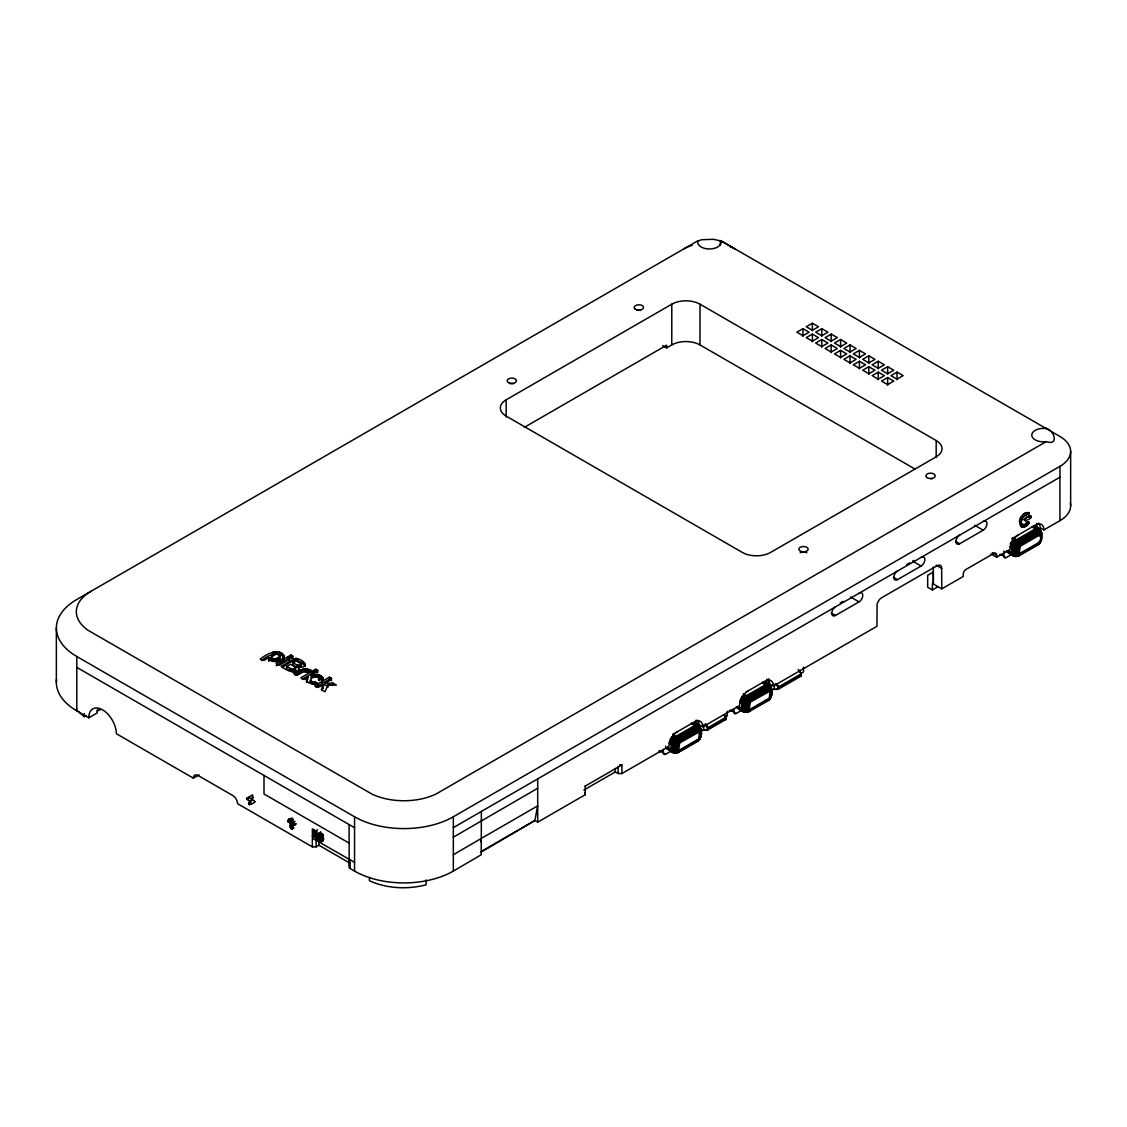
<?xml version="1.0" encoding="UTF-8"?>
<svg xmlns="http://www.w3.org/2000/svg" width="1127" height="1127" viewBox="0 0 1127 1127"><rect width="100%" height="100%" fill="white"/><g stroke="black" fill="none" stroke-linecap="round" stroke-linejoin="round"><path stroke-width="1.5" d="M76.819 667.395L349.102 824.57L349.173 867.987L354.554 871.101A69.86 40.333 0 0 0 453.336 871.086L481.243 854.759L481.37 811.37M480.877 851.702L534.874 820.526L537.692 822.161L585.209 794.732L585.209 785.66M677.426 731.719A11.974 6.917 -60 0 0 668.959 746.384L621.907 773.545L618.145 773.545L618.145 766.642M621.907 773.545L621.907 764.923L619.399 764.923M663.31 749.399L663.31 752.85A3.325 1.916 -60 0 0 665.663 754.217L671.607 750.779M678.834 749.328L679.567 742.961L699.332 731.93L698.796 738.861L679.778 749.864L673.312 750.061L668.015 747.426C668.128 752.568 678.299 755.921 679.778 749.864L678.947 752.103L675.763 753.146L668.48 749.511M696.232 725.196L696.232 720.012M700.276 733.564L700.98 736.438L699.444 737.903C704.29 734.663 700.529 722.844 693.57 722.886L691.527 723.52L696.458 726.802L698.585 731.944L697.43 726.366L692.584 723.055M703.769 724.985L703.769 729.535L700.008 731.719M705.46 723.562L707.995 727.648L707.995 729.817L702.825 730.085M733.874 708.672L733.874 712.123A3.325 1.916 -60 0 0 736.227 713.476L742.172 710.052M749.399 708.587L750.131 702.22L769.896 691.189L769.375 698.12L750.343 709.137L743.876 709.32L738.579 706.685C738.467 711.813 749.427 715.166 750.343 709.137L748.06 712.095L742.904 711.391C740.312 706.432 741.594 698.726 746.581 695.556L766.445 684.216L768.332 684.188L769.727 685.596L769.741 691.105M766.811 682.737L766.811 679.285M768.684 685.54L768.684 679.017M771.361 693.457L771.544 695.711L770.009 697.162C775.503 693.274 769.769 679.468 762.106 682.793L767.022 686.061L769.163 691.203L767.994 685.639L763.148 682.314M774.334 684.23L774.334 688.794L771.516 690.428M776.869 684.188L778.574 686.892L778.574 689.076L773.39 689.344M777.63 688.527L778.574 689.076L801.156 676.031L801.156 673.861L798.606 669.79M802.959 336.269L802.959 328.661L809.087 332.197L802.959 335.719L796.845 332.197L802.959 328.661M803.495 667.071L803.495 671.96L800.86 673.481M812.37 341.706L812.37 334.099L818.498 337.621L812.37 341.157L806.256 337.621L812.37 334.099M812.37 330.831L812.37 323.238L818.498 326.76L812.37 330.296L806.256 326.76L812.37 323.238M821.78 347.13L821.78 339.523L827.894 343.059L821.78 346.595L815.666 343.059L821.78 339.523M821.78 336.269L821.78 328.661L827.894 332.197L821.78 335.719L815.666 332.197L821.78 328.661M831.191 352.568L831.191 344.961L837.305 348.497L831.191 352.018L825.077 348.497L831.191 344.961M831.191 341.706L831.191 334.099L837.305 337.621L831.191 341.157L825.077 337.621L831.191 334.099M840.601 357.992L840.601 350.398L846.715 353.92L840.601 357.456L834.487 353.92L840.601 350.398M840.601 347.13L840.601 339.523L846.715 343.059L840.601 346.595L834.487 343.059L840.601 339.523M850.012 363.429L850.012 355.822L856.126 359.358L850.012 362.894L843.898 359.358L850.012 355.822M850.012 352.568L850.012 344.961L856.126 348.497L850.012 352.018L843.898 348.497L850.012 344.961M859.422 368.867L859.422 361.26L865.536 364.782L859.422 368.318L853.308 364.782L859.422 361.26M859.422 357.992L859.422 350.398L865.536 353.92L859.422 357.456L853.308 353.92L859.422 350.398M868.832 374.291L868.832 366.684L874.946 370.219L868.832 373.755L862.718 370.219L868.832 366.684M868.832 363.429L868.832 355.822L874.946 359.358L868.832 362.894L862.718 359.358L868.832 355.822M878.243 379.729L878.243 372.121L884.357 375.657L878.243 379.179L872.129 375.657L878.243 372.121M878.243 368.867L878.243 361.26L884.357 364.796L878.243 368.318L872.129 364.782L878.243 361.26M887.653 385.166L887.653 377.559L893.767 381.081L887.653 384.617L881.525 381.081L887.653 377.559M887.653 374.291L887.653 366.684L893.767 370.219L887.653 373.755L881.525 370.219L887.653 366.684M897.05 379.729L897.05 372.121L903.178 375.657L897.05 379.179L890.936 375.657L897.05 372.121M1003.861 551.061L1003.861 556.245A3.325 1.916 -60 0 0 1006.214 557.597L1012.159 554.174M1019.386 552.709L1020.118 546.341L1039.15 535.325C1041.559 535.24 1040.813 541.002 1039.15 542.397L1019.921 553.385L1013.863 553.442L1008.566 550.807C1008.468 555.949 1019.47 559.288 1020.329 553.258L1018.047 556.231L1012.891 555.512C1010.299 550.554 1011.581 542.848 1016.568 539.678L1035.389 528.817L1038.319 528.309C1040.939 529.507 1043.264 534.043 1040.094 535.874M1036.798 528.591L1036.798 523.407M1040.827 536.959L1041.292 540.777L1039.996 541.284L1041.278 540.298C1044.067 534.437 1039.418 524.365 1032.093 526.915L1037.023 530.183L1039.15 535.325L1037.981 529.76L1033.135 526.45M264.028 775.475L263.986 793.971L349.06 843.066M453.336 871.086L453.336 816.765L1059.929 466.353A36.599 21.131 0 0 0 1059.929 436.473L721.519 241.108L713.447 239.304L701.867 239.713L697.303 241.108L76.791 599.494A69.86 40.333 0 0 0 76.819 656.52L76.819 710.855L88.779 717.8L97.246 712.912A19.497 11.256 60 0 1 97.711 709.052M354.554 871.101L354.554 816.779L76.819 656.52M699.853 737.847L699.599 739.213L699.177 738.424L700.346 738.326L699.275 737.467M765.388 700.445L767.022 700.952L770.389 698.501L769.741 697.698L770.91 697.599L771.53 695.176M305.403 664.395L303.811 666.705L298.923 667.438L299.317 669.199C294.386 675.27 285.723 669.579 281.017 666.367L294.302 658.689C298.669 657.703 305.882 661.619 305.403 666.564C298.725 656.59 290.16 661.155 282.497 667.677M318.631 833.332C333.634 843.503 309.122 844.109 320.857 832.064M317.997 836.699L319.871 835.614L320.519 832.247M1022.612 525.055L1019.569 522.125L1019.794 519.096L1021.682 520.181C1019.273 526.14 1026.852 526.492 1028.74 521.843C1030.374 524.618 1022.259 529.929 1020.358 525.45C1018.653 520.096 1023.231 511.855 1029.275 512.63C1028.12 515.617 1021.809 515.109 1021.682 520.181M319.758 834.684C326.745 844.151 312.926 838.826 321.815 833.557M678.905 751.019L679.37 750.004L676.665 752.977L673.073 752.554L676.904 752.456L679.187 749.976C677.116 753.09 676.679 743.003 679.68 741.791L698.501 730.916C701.839 729.817 701.135 737.917 699.332 738.171M739.044 708.784L746.384 712.137L769.065 699.177C771.586 697.599 772.826 689.513 769.065 690.189L750.244 701.05C747.131 702.332 747.779 712.602 749.934 709.263L747.243 712.25L743.637 711.813M1040.827 535.339L1040.165 534.113L1039.052 534.311L1020.231 545.172C1017.132 546.454 1017.766 556.738 1019.921 553.385C1018.259 558.922 1011.778 555.512 1009.031 552.906M700.233 738.396L700.797 734.184M1040.784 540.706L1040.827 532.071L1041.348 539.608L1039.827 542.65L1017.399 555.808L1018.907 555.836L1038.333 544.623L1039.15 542.397M1041.278 540.298L1041.348 537.579M699.825 726.633L700.346 728.704L699.332 731.93M698.585 739.002L697.768 741.242L678.355 752.456C672.875 752.216 675.158 741.749 678.947 739.622L699.191 728.31L701.05 730.662L699.529 732.48M769.163 698.275L768.332 700.501L748.92 711.715L745.51 712.292C741.679 708.39 743.623 699.853 748.215 696.923L767.994 685.639L769.727 685.596L770.783 686.935L769.896 691.189M1031.332 516.842C1031.177 514.109 1024.091 518.42 1025.049 520.744C1036.389 517.617 1028.881 513.208 1023.682 519.603L1025.57 520.688M698.796 740.27L695.669 741.552L698.501 740.721L698.796 738.861M767.022 700.952L769.065 699.994L769.375 698.12M1037.249 544.214L1039.052 544.116L1039.362 542.242M289.921 822.879C297.274 818.808 290.653 838.544 289.921 822.879L291.907 821.146L290.033 822.231M480.609 841.714L481.243 838.46L537.692 805.861L534.874 820.526M767.783 684.991L771.248 687.512L770.009 691.33M300.895 666.832L300.627 663.62L296.204 660.971L293.062 662.803L293.062 664.972C294.936 667.297 302.374 669.748 300.994 664.141M290.977 819.414L291.513 818.005L292.048 820.033C297.26 829.275 295.105 823.767 289.921 820.611L289.357 821.005C287.216 824.33 288.033 817.005 290.977 819.414L292.865 818.329M290.667 820.569L292.555 819.484L291.231 819.921C289.442 823.386 290.583 816.159 288.273 820.033M268.93 657.633L268.747 658.45C271.846 663.916 281.708 661.591 284.173 656.463C279.806 646.673 265.352 654.519 260.252 659.253L263.986 660.366L268.93 657.633L268.973 661.38M268.747 660.619L268.93 659.816M1022.414 527.168L1020.541 526.084C1024.809 527.69 1026.274 519.561 1029.331 522.463M700.67 737.03L700.684 735.367M700.543 737.65L700.966 735.917M1041.094 541.045L1040.714 538.213M255.125 801.635C253.195 804.199 245.531 806.481 249.912 801.297L251.8 800.212C249.405 795.056 243.615 798.606 249.912 801.297M251.8 800.212C248.25 802.297 253.336 804.143 249.278 804.664M295.401 670.466L295.133 667.057L290.512 664.268L286.624 666.508L286.624 668.677L292.583 671.579L295.401 670.466L295.556 667.677M749.469 710.292L749.751 709.235L746.497 712.137C743.045 708.517 744.679 700.6 748.92 697.852L767.741 686.991L769.431 686.47L771.234 687.512M1019.47 554.414L1019.738 553.357L1017.456 555.85L1015.399 556.428M324.872 683.3L331.042 679.736L331.451 678.454L329.436 677.172L314.588 685.751L317.617 687.498L323.224 685.089L321.322 689.639L324.956 691.724L327.887 685.244L336.395 685.075L332.761 682.976L324.872 683.3L324.872 685.484L332.761 685.16L332.761 682.976M321.913 690.654L323.322 685.343M310.404 679.891L312.151 681.61L315.504 682.187L315.504 684.357L310.587 682.765C308.53 678.144 315.898 674.862 318.983 677.792L319.209 680.623M310.404 682.06L310.939 681.088M306.474 679.468L308.108 677.073L306.544 682.483L306.474 679.468C307.389 684.004 313.898 684.723 317.659 683.427L317.659 685.596M319.209 678.44L322.012 680.807L323.097 678.891C321.885 674.143 315.081 673.537 311.193 675.298L311.193 677.482L318.053 676.82L322.998 680.215L322.998 678.045M699.177 731.846L699.163 726.323L697.754 724.915L695.88 724.957L676.003 736.283C671.03 739.467 669.734 747.159 672.326 752.118L675.312 752.512L679.032 749.892L678.567 750.976M1039.728 535.226L1040.151 530.69L1039.094 528.901L1037.249 528.943L1017.399 540.27C1012.497 543.397 1011.257 551.004 1013.793 555.879L1016.934 555.555L1019.597 553.272L1019.132 554.357M748.793 711.7C743.496 711.306 745.75 700.994 749.525 698.895L768.332 688.019C770.995 686.019 773.108 690.724 770.093 691.753M770.798 697.655L770.924 695.866L770.389 698.501M1039.094 542.115L1038.221 543.256L1039.418 543.552L1041.235 540.411M1039.883 541.566L1041.292 540.777M749.131 710.235L749.61 709.151L746.947 711.419L743.806 711.757C741.27 706.883 742.51 699.275 747.412 696.148L766.233 685.286L769.107 684.779M698.501 740.721L698.994 738.664M768.91 699.374L769.769 699.303L769.572 697.923M1039.559 542.045L1039.052 544.116M698.134 240.671L697.993 240.953A11.636 6.72 0 0 0 709.404 248.982A11.636 6.72 0 0 0 720.829 240.953L720.674 240.671M1039.883 535.311L1040.404 530.113L1034.135 526.267M699.599 739.213L700.205 738.143M699.825 739.227L700.346 738.326M770.783 697.416L769.431 699.43M1036.22 544.947L1037.981 544.397L1040.404 541.242M1040.77 541.538L1039.418 543.552M254.505 802.086L254.477 801.001L251.518 798.775L252.955 796.296L252.039 795.38M271.311 657.013L276.312 654.083L279.876 655.351L279.369 657.111L274.932 659.112L272.255 658.605L271.311 657.013L271.41 660.042L274.932 661.281L279.369 659.281L279.876 655.351M271.311 659.182L271.846 656.139M699.444 732.071L700.726 729.197L699.416 727L701.05 730.662M1039.996 535.452L1041.235 531.634L1039.066 528.732M1025.64 514.884L1023.753 513.799L1027.317 512.489L1029.205 513.574M283.835 659.492L283.215 660.309L283.215 658.14M699.599 738.833L678.299 751.582M696.697 740.833L699.825 739.101M769.769 699.303L770.389 698.36M322.012 682.99L322.745 682.046M246.757 798.212L252.645 794.944M699.515 732.254L700.966 729.028L698.501 725.351L699.064 726.056M770.079 691.527L771.53 688.287L769.079 684.61M1040.066 535.649C1043.081 534.001 1040.897 528.831 1037.728 531.113L1018.907 541.974C1014.723 544.524 1012.37 554.09 1017.23 556.372M698.346 740.115L696.458 741.693M698.036 740.974L699.332 739.735M767.994 700.276L769.896 699.008M1038.601 544.355L1039.897 543.129M678.919 749.737L674.862 751.934L671.777 751.413M749.497 709.01L745.426 711.193L742.341 710.686M1019.484 553.132L1015.413 555.315L1012.328 554.808M533.93 821.076L480.511 852.463M314.32 675.552L311.193 677.482M293.062 662.803L297.627 665.324L300.895 664.648M286.624 666.508L292.583 669.396L295.401 668.297M297.725 672.946L298.782 672.171M766.233 700.811L767.262 700.092M769.361 699.529L747.412 711.686M1039.348 543.665L1037.023 545.074M678.848 749.554L673.425 751.103L668.128 748.567M749.427 708.827L743.989 710.376L738.692 707.826M1019.414 552.948L1013.976 554.498L1008.679 551.948M282.328 661.112L279.764 662.577M1045.363 428.063C1054.308 429.626 1059.521 446.264 1046.208 441.615L436.332 793.845A49.884 28.795 0 0 1 371.544 793.859L88.286 630.416A49.884 28.795 0 0 1 88.272 593.013L91.188 591.182M453.265 854.759L481.243 838.46M453.336 827.627L1059.929 477.214M453.322 837.206L537.692 788.28M506.178 417.089L506.178 399.803L671.777 304.191A19.962 11.524 0 0 1 700.008 304.191L936.171 440.544L936.171 457.52M524.337 427.344L666.606 345.2L666.606 347.919L662.648 345.637M666.606 347.919L671.777 344.932A19.962 11.524 0 0 1 700.008 344.932L914.842 468.973M75.946 709.447L84.271 716.716L86.399 715.49M261.605 660.661C266.507 655.829 280.243 649.406 284.173 658.647L284.089 655.632M287.582 656.886L276.101 663.521L279.116 665.268L289.132 659.478L289.583 658.168L287.582 656.886L287.582 659.07L276.101 665.691M290.949 654.942L288.568 656.323L291.597 658.069L292.499 657.534L292.95 656.238L290.949 654.942L290.949 657.126L292.499 658.013L292.499 655.844M311.742 670.847C305.966 666.804 298.768 669.917 293.795 673.735L296.81 675.482L303.994 671.509L308.685 672.622L311.742 670.847L311.531 672.889M295.189 675.101L302.684 671.354L310.094 672.143L310.094 669.973M311.193 675.298L314.461 672.918L312.306 671.171L300.824 677.792L303.853 679.539L308.108 677.073M315.673 669.227L313.306 670.593L316.321 672.34L317.222 671.819L317.687 670.509L315.673 669.227L315.673 671.396L317.222 672.298L317.222 670.128M302.261 679.144L312.306 673.34L314.32 674.622L314.32 672.453M316.081 687.061L329.436 679.342L331 680.243L331 678.074M88.779 717.8A19.497 11.256 60 0 1 102.557 709.841A19.497 11.256 60 0 1 116.349 733.719L193.365 778.179L199.014 774.925M246.771 798.62L248.658 797.536M246.954 799.057L248.842 797.972M247.278 799.395L249.166 798.31M251.518 798.775L253.392 797.691M248.518 803.734L250.462 802.396M248.588 804.044L250.476 802.959M248.771 804.34L250.659 803.255M249.011 804.551L250.898 803.466M288.568 819.653L290.456 818.568M288.061 820.526L289.949 819.428M287.934 821.09L289.808 820.005M287.949 821.344L289.822 820.245M288.047 821.611L291.808 819.526M288.216 821.851L290.104 820.766M288.427 822.02L290.921 820.653M288.639 822.104L290.527 821.019M291.513 820.907L293.4 819.822M293.105 822.442L294.978 821.358M289.921 825.964L291.794 824.865L291.794 821.794M290.033 826.725L291.794 824.865M293.992 824.598L295.88 823.513M290.386 827.528L292.259 826.443L293.4 827.641L291.513 828.725M294.217 825.175L296.091 824.091M290.907 828.232L292.781 827.148M292.132 828.937L294.02 827.852M317.56 834.853L315.673 835.938L315.673 830.867L317.56 829.782M315.673 835.938L313.7 829.726L312.348 828.951L312.348 836.671L314.236 835.586M318.349 833.642L320.237 832.557M318.152 834.093L320.04 833.008M318.039 834.67L319.913 833.586M317.997 835.375L319.871 834.29M319.941 834.642L322.026 833.586M312.348 836.671L313.7 837.446L313.7 832.374L315.673 838.601L317.56 837.502M321.054 835.445L322.942 834.36M318.039 837.474L319.927 836.389M321.209 835.741L323.083 834.656M321.406 836.459L323.28 835.375M318.363 838.897L320.251 837.812L318.645 839.545M321.463 837.375L323.35 836.29M318.997 840.122L320.885 839.037L322.829 840.601L320.941 841.686M321.463 838.756L323.35 837.671M320.153 839.953L322.04 838.868M319.406 840.643L323.28 838.502M320.66 840.235L323.083 839.009M319.885 841.066L322.294 839.037M320.406 841.432L322.294 840.348M321.42 841.799L323.294 840.7M193.365 778.179A6.649 3.846 60 0 1 198.07 775.475L232.796 795.521A6.649 3.846 60 0 1 237.501 803.664L312.348 846.87L316.109 846.87L318.941 845.25L350.37 863.395M840.249 602.931L843.193 601.24M906.77 564.528L909.7 562.838M831.261 613.018L835.487 615.455L859.013 601.874A5.325 3.071 -60 0 0 862.775 595.366A5.325 3.071 -60 0 0 859.013 593.182M893.359 577.165L897.585 579.602L921.111 566.022A5.325 3.071 -60 0 0 924.873 559.513A5.325 3.071 -60 0 0 921.111 557.33M955.457 541.312L959.683 543.749L983.209 530.169A5.325 3.071 -60 0 0 986.97 523.646A5.325 3.071 -60 0 0 983.209 521.477M933.395 571.981L927.676 575.277L927.676 587.237L932.381 589.942L938.101 586.646M672.72 734.424L694.359 721.928A11.974 6.917 -60 0 1 702.825 726.816L739.523 705.643A11.974 6.917 -60 0 1 747.99 690.978M746.173 692.02L764.923 681.187A11.974 6.917 -60 0 1 773.39 686.075L876.947 626.302L877.102 604.396A6.649 3.846 -60 0 1 881.638 597.747L937.086 565.74A6.649 3.846 -60 0 1 941.623 567.135L941.792 588.857L963.219 576.489L963.219 574.305A3.987 2.31 -60 0 1 966.05 569.417L993.803 553.399A3.987 2.31 -60 0 1 996.62 555.033L996.62 557.203L990.971 553.949M585.209 786.111L621.907 764.923M583.885 790.055L615.314 771.91L618.145 773.545M996.62 557.203L1010.031 549.455A11.974 6.917 -60 0 1 1018.498 534.79M724.464 717.589L727.281 715.955L727.281 711.25M705.178 730.352L725.873 718.406L724.943 717.857M775.742 689.611L801.156 674.946M674.848 753.047L677.637 752.554L698.219 740.678M1038.77 544.059L1017.23 556.372M1012.06 538.692A6.649 3.846 -60 0 1 1013.272 537.804L1018.202 541.045L1020.329 546.201L1017.23 541.735L1012.229 538.523L1035.431 525.013A11.974 6.917 -60 0 1 1043.912 529.901L1059.929 520.674A36.599 21.131 0 0 0 1070.34 502.98M1019.963 554.935C1014.962 556.118 1016.653 545.862 1019.963 544.102L1039.348 532.972L1040.784 533.184L1041.348 534.719M749.962 710.799C744.975 711.982 746.666 701.727 749.962 699.966L769.896 688.752L771.291 689.963L770.798 696.585M674.96 752.512L676.003 752.047M679.398 751.54C674.411 752.723 676.087 742.468 679.398 740.707L698.796 729.592L700.233 729.803L700.797 731.324M295.457 673.847L296.612 673.481M1010.13 543.932L1015.413 546.539L1019.597 547.032L1010.694 542.58M740.143 699.811L745.426 702.417L749.61 702.91L740.707 698.458M669.579 740.538L674.862 743.144L679.032 743.637L670.142 739.185M1020.724 523.97L1022.893 524.069M1011.976 546.553L1019.414 547.567L1018.639 547.257M739.791 701.163L745.144 703.53L749.427 703.445L748.638 703.135M669.227 741.89L674.566 744.271L678.848 744.186L678.074 743.876M723.055 720.04L725.873 719.491L725.873 717.321L724.182 714.603M677.496 752.836C671.396 752.498 674.059 740.862 678.355 738.594L698.853 727.197L700.67 728.239L700.233 737.326M1046.208 441.615L1045.701 441.699A11.636 6.72 0 0 1 1031.783 435.107A11.636 6.72 0 0 1 1045.701 428.514L1046.18 428.598M1012.229 553.991L1010.341 554.033M1018.78 555.822C1013.483 555.428 1015.737 545.116 1019.512 543.017L1039.052 531.817L1040.897 532.099L1041.616 534.043M742.242 709.869L740.354 709.911M1040.446 541.735L1039.714 542.425M1018.498 547.778L1019.386 547.821L1013.863 548.553L1009.665 546.553M748.511 703.642L749.399 703.699L743.876 704.431L739.678 702.431M677.947 744.383L678.834 744.44L673.312 745.158L669.114 743.172M1013.638 555.935L1014.525 556.076M693.57 722.886L699.275 725.943L700.276 728.676M698.543 725.52L695.669 726.013L676.848 736.875C671.931 740.016 670.706 747.61 673.242 752.498M669.776 750.652L670.678 750.779M354.596 862.38L312.348 838.178L312.348 846.87M720.336 245.489L720.336 240.516L735.283 249.053M349.102 824.57L354.554 827.641M1026.866 513.095L1028.74 514.18M1026.57 513.278L1028.444 514.363M1026.26 513.278L1028.134 514.363M1029.5 515.405L1031.388 516.49M1025.105 513.25L1026.993 514.335M1024.457 513.447L1026.331 514.532M1029.289 516.124L1031.163 517.208M1029.05 516.448L1030.937 517.532M1028.768 516.673L1030.641 517.758M1022.893 514.377L1024.781 515.462M1021.386 515.969L1023.26 517.054M1043.912 529.901L1040.136 527.732A11.974 6.917 -60 0 0 1038.714 523.125M1020.724 516.969L1022.612 518.054M1027.373 521.731L1029.261 522.815M1020.189 518.04L1022.062 519.124M1027.162 522.111L1029.05 523.196M1026.401 523.083L1028.289 524.168M1019.569 520.139L1021.456 521.223M1025.584 523.97L1027.472 525.055M1019.498 521.181L1021.372 522.266M1024.697 524.731L1026.584 525.816M1019.569 522.125L1021.456 523.21M1019.794 522.914L1021.682 523.999M1022.104 524.252L1025.64 526.436M1020.189 523.52L1023.26 525.309M1022.598 525.886L1024.485 526.971M1021.513 526.126L1023.401 527.211M1012.328 540.129L1019.921 546.539M1011.44 541.284L1019.738 546.778M974.742 525.281L983.209 530.169M1015.497 556.414C1011.666 552.512 1013.61 543.975 1018.202 541.045L1037.023 530.183L1039.714 529.718L1040.714 530.944M1000.339 554.202L1005.045 556.921M992.38 552.582L996.62 555.033M936.143 565.19L941.792 568.445M921.111 566.022L912.645 561.133A5.325 3.071 -60 0 0 913.617 560.429M941.792 588.857L932.381 583.434L932.381 589.942M850.547 596.986L859.013 601.874M800.212 675.496L801.156 676.031M778.574 687.991L775.658 683.695M773.39 686.075L769.628 683.906A11.974 6.917 -60 0 0 768.205 679.299M764.148 682.145L770.417 685.991M743.285 693.654L748.215 696.923L750.343 702.079L747.243 697.613L743.341 695.021M742.341 696.007L749.934 702.417M741.453 697.162L749.751 702.642M730.352 710.08L736.227 713.476M725.408 715.955L726.351 716.504M724.943 716.772L725.873 717.321L707.995 727.648L705.741 724.605M724.943 718.956L725.873 719.491L707.995 729.817L707.066 729.268M707.995 728.732L705.079 724.436M702.825 726.816L699.064 724.647A11.974 6.917 -60 0 0 698.416 721.28M699.853 726.732L696.458 726.802L677.637 737.664C673.044 740.594 671.114 749.131 674.946 753.019M672.72 734.381L677.637 737.664L679.778 742.806L676.679 738.34L672.763 735.762M671.777 736.734L679.37 743.144M670.875 737.903L679.187 743.383M659.774 750.821L665.663 754.217M287.582 659.07L289.132 659.957L289.132 657.788M315.504 682.187L317.659 683.427M315.673 830.867L317.025 831.656L317.025 839.376L315.673 838.601M1037.432 528.169L1039.418 530.592L1039.559 535.198L1039.446 534.128M767.431 684.047L769.431 686.47L769.572 691.076L769.459 690.006M696.866 724.788L698.853 727.197L698.994 731.817L698.895 730.747M1019.47 545.82L1020.118 546.341L1019.836 545.454M749.469 701.698L750.131 702.22L749.849 701.332M678.905 742.439L679.567 742.961L679.285 742.059M318.223 679.342L318.983 679.961L318.983 677.792M1035.769 526.83L1036.333 527.535M765.782 682.708L766.346 683.413M695.218 723.449L696.12 725.098M300.994 666.311L300.627 663.62M295.556 669.861L295.133 667.057M798.226 669.565L801.156 673.861L778.574 686.892L776.306 683.864M299.345 670.509L298.923 667.438M291.907 825.64L292.259 826.443M323.322 687.512L322.97 684.948M770.389 685.892L770.84 687.949L769.628 685.315M771.305 688.47L771.629 689.921M279.975 658.365L279.031 654.604M1039.967 530.394L1040.094 531.535M349.764 859.704L349.821 868.368L349.046 858.929M933.311 566.966L933.325 583.969L933.325 572.023M1070.65 451.406L1070.65 505.741M1059.929 466.353L1059.929 520.674M700.008 304.191L700.008 344.932M698.12 720.252L698.12 724.957M671.777 304.191L671.777 344.932M615.314 768.459L615.314 771.91M585.209 792.549L585.209 794.732M537.692 778.701L537.692 822.161M426.062 879.933L426.062 884.822C407.509 889.597 386.97 888.724 369.417 880.736L369.417 877.482M331.451 678.454L331.451 680.638M329.436 677.172L329.436 679.342M327.887 685.244L327.887 687.428M323.224 685.089L323.097 688.343M322.547 677.228L322.547 679.398M321.758 676.439L321.758 678.609M320.631 675.679L320.631 677.848M319.378 675.073L319.378 677.242M318.941 841.77L318.941 845.25M318.053 674.65L318.053 676.82M317.687 670.509L317.687 672.678M316.659 674.425L316.659 676.594M316.109 838.178L316.109 846.87M315.194 674.383L315.194 676.552M314.503 681.863L314.503 684.033M314.236 829.402L314.236 832.501M313.855 672.072L313.855 674.242M313.757 674.538L313.757 676.707M313.813 681.863L313.813 684.033M313.348 681.863L313.348 684.033M312.954 681.807L312.954 683.976M312.306 671.171L312.306 673.34M312.334 674.876L312.334 677.045M312.151 681.61L312.151 683.779M311.32 670.593L311.32 672.763M311.404 681.257L311.404 683.441M310.587 680.595L310.587 682.765M308.742 669.466L308.742 671.636M307.333 669.086L307.333 671.269M307.333 677.778L307.333 679.947M306.741 678.623L306.741 680.793M305.882 668.903L305.882 671.072M305.149 663.761L305.149 665.93M304.628 663.127L304.628 665.296M304.304 668.917L304.304 671.1M302.853 661.831L302.853 664M302.684 669.17L302.684 671.354M301.036 669.706L301.036 671.875M300.303 665.141L300.303 667.311M299.472 665.479L299.472 667.649M299.345 668.339L299.359 672.692M298.585 665.536L298.585 667.705M297.415 658.689L297.415 660.859M297.627 665.324L297.627 667.494M296.711 658.407L296.711 660.577M296.556 664.817L296.556 666.987M295.866 658.309L295.866 660.478M295.02 658.407L295.02 660.577M294.654 668.903L294.654 671.072M294.302 658.689L294.302 660.859M293.612 669.325L293.612 671.495M292.583 669.396L292.583 671.579M291.442 669.156L291.442 671.326M290.245 668.607L290.245 670.776M289.583 658.168L289.583 660.352M283.61 654.773L283.61 656.942M282.821 653.97L282.821 656.139M281.835 653.28L281.835 655.449M280.75 652.73L280.75 654.9M279.566 652.279L279.566 654.463M279.369 657.111L279.369 659.281M278.045 658.069L278.045 660.239M276.89 651.702L276.89 653.871M276.481 658.774L276.481 660.943M275.453 651.631L275.453 653.815M274.932 659.112L274.932 661.281M273.988 651.843L273.988 654.012M273.481 659.056L273.481 661.239M272.509 652.322L272.509 654.491M272.255 658.605L272.255 660.788M271.41 657.858L271.41 660.042M84.271 713.461L84.271 716.716M56.35 628.007L56.35 682.328M936.171 440.544A19.962 11.524 0 0 1 936.171 456.844L770.572 552.441A19.962 11.524 0 0 1 742.341 552.441L506.178 416.102A19.962 11.524 0 0 1 506.178 399.803M835.487 615.455A5.325 3.071 -60 0 1 831.726 613.285A5.325 3.071 -60 0 1 835.487 606.763M897.585 579.602A5.325 3.071 -60 0 1 893.824 577.433A5.325 3.071 -60 0 1 897.585 570.91M959.683 543.749A5.325 3.071 -60 0 1 955.921 541.58A5.325 3.071 -60 0 1 959.683 535.057M930.522 478.595A4.663 2.691 0 0 1 932.311 478.806M800.212 552.723A4.663 2.691 0 0 1 806.791 552.723M637.065 310.404A4.663 2.691 0 0 1 640.629 310.404M510.038 383.729A4.663 2.691 0 0 1 513.602 383.729M100.669 709.587A19.61 11.326 0 0 1 96.964 710.94M76.819 710.855A69.86 40.333 0 0 1 56.561 679.172M453.336 816.765A69.86 40.333 0 0 1 354.554 816.779M683.54 249.053A36.599 21.131 0 0 1 692.161 245.362M729.747 246.433A36.599 21.131 0 0 1 732.62 247.658M660.957 751.498A3.325 1.916 -60 0 1 658.788 751.075M691.527 723.562A6.649 3.846 -60 0 1 695.613 723.914M671.495 750.652A6.649 3.846 -60 0 1 668.015 747.426M669.142 749.3A6.649 3.846 -60 0 1 665.663 746.06M1000.607 555.202A3.325 1.916 -60 0 1 999.846 555.048M1032.093 526.943A6.649 3.846 -60 0 1 1036.629 528.352M1012.06 554.047A6.649 3.846 -60 0 1 1008.566 550.807M1033.811 525.957A6.649 3.846 -60 0 1 1034.276 526.985M1008.566 552.808A6.649 3.846 -60 0 1 1006.369 550.765M731.522 710.771A3.325 1.916 -60 0 1 729.352 710.348M762.106 682.821A6.649 3.846 -60 0 1 766.177 683.187M742.059 709.925A6.649 3.846 -60 0 1 738.579 706.685M739.706 708.559A6.649 3.846 -60 0 1 736.382 706.643M926.831 477.482A4.663 2.691 0 0 0 934.832 476.876A4.663 2.691 0 0 0 929.916 473.185A4.663 2.691 0 0 0 926.831 477.482M801.17 551.512A4.663 2.691 0 0 0 808.158 549.187A4.663 2.691 0 0 0 801.17 546.863A4.663 2.691 0 0 0 801.17 551.512M635.149 309.094A4.663 2.691 0 0 0 643.151 308.474A4.663 2.691 0 0 0 638.234 304.783A4.663 2.691 0 0 0 635.149 309.094M509.489 383.11A4.663 2.691 0 0 0 516.476 380.785A4.663 2.691 0 0 0 509.489 378.461A4.663 2.691 0 0 0 509.489 383.11"/></g></svg>
